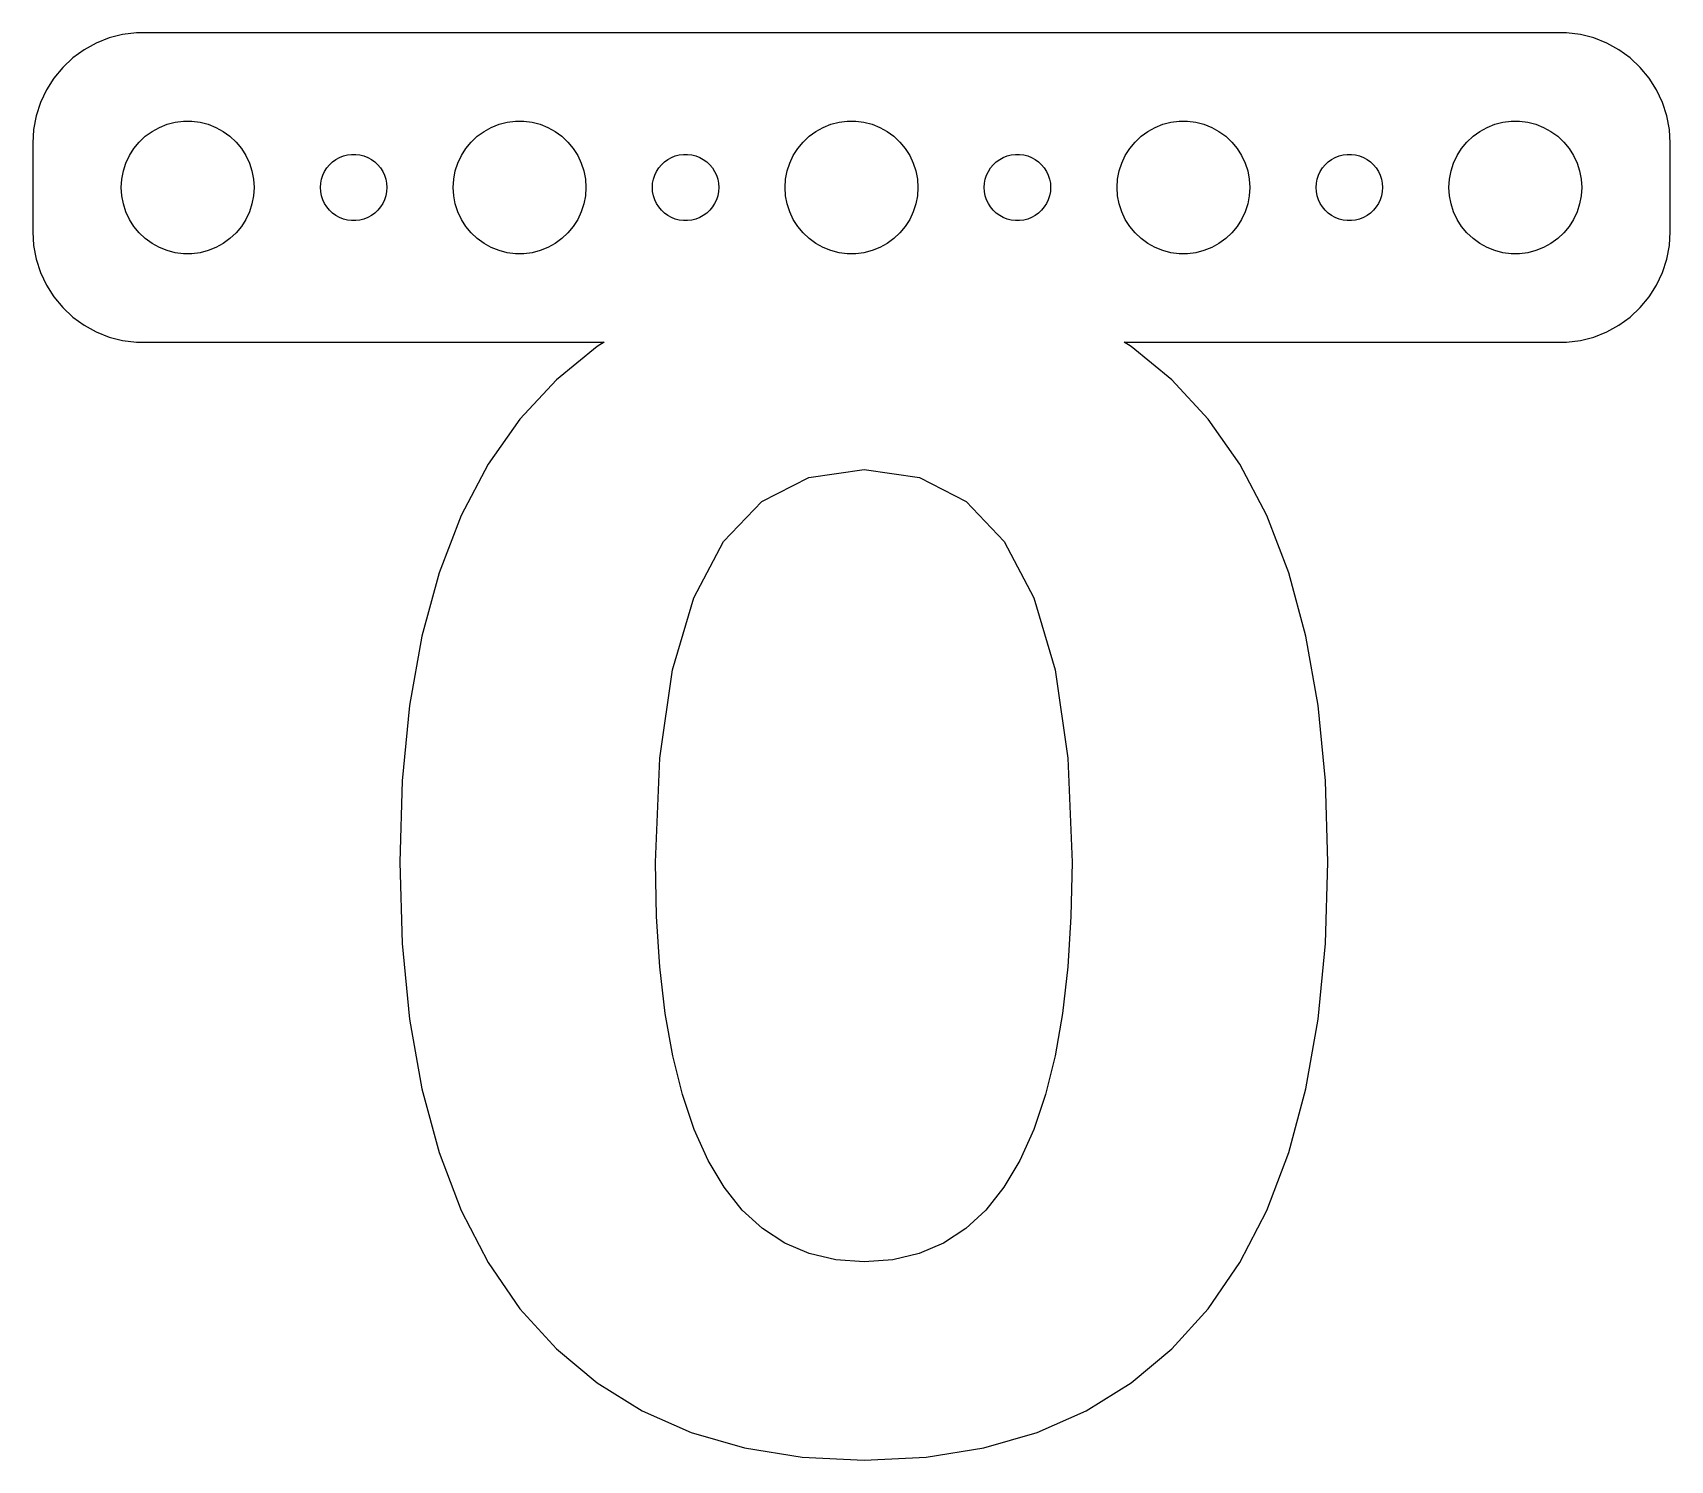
# Model space of a CAD drawing. Header units: metres. Extents: x -37 to 37, y -57.5 to 7.
import ezdxf

# ---------------------------------------------------------------- set-up
doc = ezdxf.new("R2010")
doc.units = ezdxf.units.M

msp = doc.modelspace()

# ---------------------------------------------------------------- linework, layer by layer
for p, q in [((-33.5451, 6.75528), (-34.1289, 6.52412)), ((-32.9369, 6.91142), (-33.5451, 6.75528)), ((-32.3139, 6.99013), (-32.9369, 6.91142)), ((32.3139, 6.99013), (-32.3139, 6.99013)), ((32.9369, 6.91142), (32.3139, 6.99013)), ((33.5451, 6.75528), (32.9369, 6.91142)), ((34.1289, 6.52412), (33.5451, 6.75528)), ((-34.6791, 6.22163), (-35.1871, 5.85255)), ((-34.1289, 6.52412), (-34.6791, 6.22163)), ((34.6791, 6.22163), (34.1289, 6.52412)), ((35.1871, 5.85255), (34.6791, 6.22163)), ((-35.6448, 5.42273), (-36.0451, 4.93892)), ((-35.1871, 5.85255), (-35.6448, 5.42273)), ((35.6448, 5.42273), (35.1871, 5.85255)), ((36.0451, 4.93892), (35.6448, 5.42273)), ((-36.0451, 4.93892), (-36.3815, 4.40877)), ((36.3815, 4.40877), (36.0451, 4.93892)), ((-36.6489, 3.84062), (-36.8429, 3.24344)), ((-36.3815, 4.40877), (-36.6489, 3.84062)), ((36.6489, 3.84062), (36.3815, 4.40877)), ((36.8429, 3.24344), (36.6489, 3.84062)), ((-36.8429, 3.24344), (-36.9606, 2.62666)), ((-30.5621, 2.94685), (-30.1884, 2.99408)), ((-30.1884, 2.99408), (-29.8116, 2.99408)), ((-29.8116, 2.99408), (-29.4379, 2.94685)), ((-15.5621, 2.94685), (-15.1884, 2.99408)), ((-15.1884, 2.99408), (-14.8116, 2.99408)), ((-14.8116, 2.99408), (-14.4379, 2.94685)), ((-0.562134, 2.94685), (-0.18837, 2.99408)), ((-0.18837, 2.99408), (0.18837, 2.99408)), ((0.18837, 2.99408), (0.562134, 2.94685)), ((14.4379, 2.94685), (14.8116, 2.99408)), ((14.8116, 2.99408), (15.1884, 2.99408)), ((15.1884, 2.99408), (15.5621, 2.94685)), ((29.4379, 2.94685), (29.8116, 2.99408)), ((29.8116, 2.99408), (30.1884, 2.99408)), ((30.1884, 2.99408), (30.5621, 2.94685)), ((36.9606, 2.62666), (36.8429, 3.24344)), ((-36.9606, 2.62666), (-37, 2)), ((-32.1869, 2.05363), (-31.9123, 2.31154)), ((-31.9123, 2.31154), (-31.6075, 2.53297)), ((-31.6075, 2.53297), (-31.2773, 2.71448)), ((-31.2773, 2.71448), (-30.927, 2.85316)), ((-30.927, 2.85316), (-30.5621, 2.94685)), ((-29.4379, 2.94685), (-29.0729, 2.85316)), ((-29.0729, 2.85316), (-28.7227, 2.71448)), ((-28.7227, 2.71448), (-28.3925, 2.53297)), ((-28.3925, 2.53297), (-28.0877, 2.31154)), ((-28.0877, 2.31154), (-27.8131, 2.05363)), ((-17.1869, 2.05363), (-16.9123, 2.31154)), ((-16.9123, 2.31154), (-16.6075, 2.53297)), ((-16.6075, 2.53297), (-16.2773, 2.71448)), ((-16.2773, 2.71448), (-15.927, 2.85316)), ((-15.927, 2.85316), (-15.5621, 2.94685)), ((-14.4379, 2.94685), (-14.0729, 2.85316)), ((-14.0729, 2.85316), (-13.7227, 2.71448)), ((-13.7227, 2.71448), (-13.3925, 2.53297)), ((-13.3925, 2.53297), (-13.0877, 2.31154)), ((-13.0877, 2.31154), (-12.8131, 2.05363)), ((-2.1869, 2.05363), (-1.91226, 2.31154)), ((-1.91226, 2.31154), (-1.60747, 2.53297)), ((-1.60747, 2.53297), (-1.27733, 2.71448)), ((-1.27733, 2.71448), (-0.927048, 2.85316)), ((-0.927048, 2.85316), (-0.562134, 2.94685)), ((0.562134, 2.94685), (0.927048, 2.85316)), ((0.927048, 2.85316), (1.27733, 2.71448)), ((1.27733, 2.71448), (1.60747, 2.53297)), ((1.60747, 2.53297), (1.91226, 2.31154)), ((1.91226, 2.31154), (2.1869, 2.05363)), ((12.8131, 2.05363), (13.0877, 2.31154)), ((13.0877, 2.31154), (13.3925, 2.53297)), ((13.3925, 2.53297), (13.7227, 2.71448)), ((13.7227, 2.71448), (14.0729, 2.85316)), ((14.0729, 2.85316), (14.4379, 2.94685)), ((15.5621, 2.94685), (15.927, 2.85316)), ((15.927, 2.85316), (16.2773, 2.71448)), ((16.2773, 2.71448), (16.6075, 2.53297)), ((16.6075, 2.53297), (16.9123, 2.31154)), ((16.9123, 2.31154), (17.1869, 2.05363)), ((27.8131, 2.05363), (28.0877, 2.31154)), ((28.0877, 2.31154), (28.3925, 2.53297)), ((28.3925, 2.53297), (28.7227, 2.71448)), ((28.7227, 2.71448), (29.0729, 2.85316)), ((29.0729, 2.85316), (29.4379, 2.94685)), ((30.5621, 2.94685), (30.927, 2.85316)), ((30.927, 2.85316), (31.2773, 2.71448)), ((31.2773, 2.71448), (31.6075, 2.53297)), ((31.6075, 2.53297), (31.9123, 2.31154)), ((31.9123, 2.31154), (32.1869, 2.05363)), ((37, 2), (36.9606, 2.62666)), ((-37, 2), (-37, -2)), ((-32.6289, 1.44525), (-32.427, 1.76335)), ((-32.427, 1.76335), (-32.1869, 2.05363)), ((-27.8131, 2.05363), (-27.5729, 1.76335)), ((-27.5729, 1.76335), (-27.3711, 1.44525)), ((-22.7811, 1.47342), (-22.5942, 1.49704)), ((-22.5942, 1.49704), (-22.4058, 1.49704)), ((-22.4058, 1.49704), (-22.2189, 1.47342)), ((-17.6289, 1.44525), (-17.427, 1.76335)), ((-17.427, 1.76335), (-17.1869, 2.05363)), ((-12.8131, 2.05363), (-12.5729, 1.76335)), ((-12.5729, 1.76335), (-12.3711, 1.44525)), ((-7.78107, 1.47342), (-7.59418, 1.49704)), ((-7.59418, 1.49704), (-7.40581, 1.49704)), ((-7.40581, 1.49704), (-7.21892, 1.47342)), ((-2.62891, 1.44525), (-2.42705, 1.76335)), ((-2.42705, 1.76335), (-2.1869, 2.05363)), ((2.1869, 2.05363), (2.42705, 1.76335)), ((2.42705, 1.76335), (2.62891, 1.44525)), ((7.21892, 1.47342), (7.40581, 1.49704)), ((7.40581, 1.49704), (7.59418, 1.49704)), ((7.59418, 1.49704), (7.78107, 1.47342)), ((12.3711, 1.44525), (12.5729, 1.76335)), ((12.5729, 1.76335), (12.8131, 2.05363)), ((17.1869, 2.05363), (17.427, 1.76335)), ((17.427, 1.76335), (17.6289, 1.44525)), ((22.2189, 1.47342), (22.4058, 1.49704)), ((22.4058, 1.49704), (22.5942, 1.49704)), ((22.5942, 1.49704), (22.7811, 1.47342)), ((27.3711, 1.44525), (27.5729, 1.76335)), ((27.5729, 1.76335), (27.8131, 2.05363)), ((32.1869, 2.05363), (32.427, 1.76335)), ((32.427, 1.76335), (32.6289, 1.44525)), ((37, -2), (37, 2)), ((-32.9763, 0.375992), (-32.9057, 0.746063)), ((-32.9057, 0.746063), (-32.7893, 1.10437)), ((-32.7893, 1.10437), (-32.6289, 1.44525)), ((-27.3711, 1.44525), (-27.2107, 1.10437)), ((-27.2107, 1.10437), (-27.0942, 0.746063)), ((-27.0942, 0.746063), (-27.0237, 0.375992)), ((-23.8145, 0.722626), (-23.7135, 0.881668)), ((-23.7135, 0.881668), (-23.5934, 1.02681)), ((-23.5934, 1.02681), (-23.4561, 1.15576)), ((-23.4561, 1.15576), (-23.3037, 1.26648)), ((-23.3037, 1.26648), (-23.1387, 1.35724)), ((-23.1387, 1.35724), (-22.9635, 1.42657)), ((-22.9635, 1.42657), (-22.7811, 1.47342)), ((-22.2189, 1.47342), (-22.0365, 1.42657)), ((-22.0365, 1.42657), (-21.8613, 1.35724)), ((-21.8613, 1.35724), (-21.6963, 1.26648)), ((-21.6963, 1.26648), (-21.5439, 1.15576)), ((-21.5439, 1.15576), (-21.4065, 1.02681)), ((-21.4065, 1.02681), (-21.2865, 0.881668)), ((-21.2865, 0.881668), (-21.1855, 0.722626)), ((-17.9763, 0.375992), (-17.9057, 0.746063)), ((-17.9057, 0.746063), (-17.7893, 1.10437)), ((-17.7893, 1.10437), (-17.6289, 1.44525)), ((-12.3711, 1.44525), (-12.2107, 1.10437)), ((-12.2107, 1.10437), (-12.0942, 0.746063)), ((-12.0942, 0.746063), (-12.0237, 0.375992)), ((-8.81445, 0.722626), (-8.71352, 0.881668)), ((-8.71352, 0.881668), (-8.59344, 1.02681)), ((-8.59344, 1.02681), (-8.45613, 1.15576)), ((-8.45613, 1.15576), (-8.30373, 1.26648)), ((-8.30373, 1.26648), (-8.13866, 1.35724)), ((-8.13866, 1.35724), (-7.96352, 1.42657)), ((-7.96352, 1.42657), (-7.78107, 1.47342)), ((-7.21892, 1.47342), (-7.03647, 1.42657)), ((-7.03647, 1.42657), (-6.86133, 1.35724)), ((-6.86133, 1.35724), (-6.69626, 1.26648)), ((-6.69626, 1.26648), (-6.54385, 1.15576)), ((-6.54385, 1.15576), (-6.40654, 1.02681)), ((-6.40654, 1.02681), (-6.28647, 0.881668)), ((-6.28647, 0.881668), (-6.18553, 0.722626)), ((-2.97633, 0.375992), (-2.90575, 0.746063)), ((-2.90575, 0.746063), (-2.78932, 1.10437)), ((-2.78932, 1.10437), (-2.62891, 1.44525)), ((2.62891, 1.44525), (2.78932, 1.10437)), ((2.78932, 1.10437), (2.90575, 0.746063)), ((2.90575, 0.746063), (2.97633, 0.375992)), ((6.18553, 0.722626), (6.28647, 0.881668)), ((6.28647, 0.881668), (6.40654, 1.02681)), ((6.40654, 1.02681), (6.54385, 1.15576)), ((6.54385, 1.15576), (6.69626, 1.26648)), ((6.69626, 1.26648), (6.86133, 1.35724)), ((6.86133, 1.35724), (7.03647, 1.42657)), ((7.03647, 1.42657), (7.21892, 1.47342)), ((7.78107, 1.47342), (7.96352, 1.42657)), ((7.96352, 1.42657), (8.13866, 1.35724)), ((8.13866, 1.35724), (8.30373, 1.26648)), ((8.30373, 1.26648), (8.45613, 1.15576)), ((8.45613, 1.15576), (8.59344, 1.02681)), ((8.59344, 1.02681), (8.71352, 0.881668)), ((8.71352, 0.881668), (8.81445, 0.722626)), ((12.0237, 0.375992), (12.0942, 0.746063)), ((12.0942, 0.746063), (12.2107, 1.10437)), ((12.2107, 1.10437), (12.3711, 1.44525)), ((17.6289, 1.44525), (17.7893, 1.10437)), ((17.7893, 1.10437), (17.9057, 0.746063)), ((17.9057, 0.746063), (17.9763, 0.375992)), ((21.1855, 0.722626), (21.2865, 0.881668)), ((21.2865, 0.881668), (21.4065, 1.02681)), ((21.4065, 1.02681), (21.5439, 1.15576)), ((21.5439, 1.15576), (21.6963, 1.26648)), ((21.6963, 1.26648), (21.8613, 1.35724)), ((21.8613, 1.35724), (22.0365, 1.42657)), ((22.0365, 1.42657), (22.2189, 1.47342)), ((22.7811, 1.47342), (22.9635, 1.42657)), ((22.9635, 1.42657), (23.1387, 1.35724)), ((23.1387, 1.35724), (23.3037, 1.26648)), ((23.3037, 1.26648), (23.4561, 1.15576)), ((23.4561, 1.15576), (23.5934, 1.02681)), ((23.5934, 1.02681), (23.7135, 0.881668)), ((23.7135, 0.881668), (23.8145, 0.722626)), ((27.0237, 0.375992), (27.0942, 0.746063)), ((27.0942, 0.746063), (27.2107, 1.10437)), ((27.2107, 1.10437), (27.3711, 1.44525)), ((32.6289, 1.44525), (32.7893, 1.10437)), ((32.7893, 1.10437), (32.9057, 0.746063)), ((32.9057, 0.746063), (32.9763, 0.375992)), ((-33, 0), (-32.9763, 0.375992)), ((-32.9763, -0.375992), (-33, 0)), ((-27.0237, 0.375992), (-27, 0)), ((-27, 0), (-27.0237, -0.375992)), ((-24, 0), (-23.9882, 0.187988)), ((-23.9882, -0.187988), (-24, 0)), ((-23.9882, 0.187988), (-23.9529, 0.373032)), ((-23.9529, 0.373032), (-23.8947, 0.552185)), ((-23.8947, 0.552185), (-23.8145, 0.722626)), ((-21.1855, 0.722626), (-21.1053, 0.552185)), ((-21.1053, 0.552185), (-21.0471, 0.373032)), ((-21.0471, 0.373032), (-21.0118, 0.187988)), ((-21.0118, 0.187988), (-21, 0)), ((-21, 0), (-21.0118, -0.187988)), ((-18, 0), (-17.9763, 0.375992)), ((-17.9763, -0.375992), (-18, 0)), ((-12.0237, 0.375992), (-12, 0)), ((-12, 0), (-12.0237, -0.375992)), ((-9, 0), (-8.98816, 0.187988)), ((-8.98816, -0.187988), (-9, 0)), ((-8.98816, 0.187988), (-8.95287, 0.373032)), ((-8.95287, 0.373032), (-8.89465, 0.552185)), ((-8.89465, 0.552185), (-8.81445, 0.722626)), ((-6.18553, 0.722626), (-6.10533, 0.552185)), ((-6.10533, 0.552185), (-6.04712, 0.373032)), ((-6.04712, 0.373032), (-6.01183, 0.187988)), ((-6.01183, 0.187988), (-6, 0)), ((-6, 0), (-6.01183, -0.187988)), ((-3, 0), (-2.97633, 0.375992)), ((-2.97633, -0.375992), (-3, 0)), ((2.97633, 0.375992), (3, 0)), ((3, 0), (2.97633, -0.375992)), ((6, 0), (6.01183, 0.187988)), ((6.01183, -0.187988), (6, 0)), ((6.01183, 0.187988), (6.04712, 0.373032)), ((6.04712, 0.373032), (6.10533, 0.552185)), ((6.10533, 0.552185), (6.18553, 0.722626)), ((8.81445, 0.722626), (8.89465, 0.552185)), ((8.89465, 0.552185), (8.95287, 0.373032)), ((8.95287, 0.373032), (8.98816, 0.187988)), ((8.98816, 0.187988), (9, 0)), ((9, 0), (8.98816, -0.187988)), ((12, 0), (12.0237, 0.375992)), ((12.0237, -0.375992), (12, 0)), ((17.9763, 0.375992), (18, 0)), ((18, 0), (17.9763, -0.375992)), ((21, 0), (21.0118, 0.187988)), ((21.0118, -0.187988), (21, 0)), ((21.0118, 0.187988), (21.0471, 0.373032)), ((21.0471, 0.373032), (21.1053, 0.552185)), ((21.1053, 0.552185), (21.1855, 0.722626)), ((23.8145, 0.722626), (23.8947, 0.552185)), ((23.8947, 0.552185), (23.9529, 0.373032)), ((23.9529, 0.373032), (23.9882, 0.187988)), ((23.9882, 0.187988), (24, 0)), ((24, 0), (23.9882, -0.187988)), ((27, 0), (27.0237, 0.375992)), ((27.0237, -0.375992), (27, 0)), ((32.9763, 0.375992), (33, 0)), ((33, 0), (32.9763, -0.375992)), ((-32.9057, -0.746063), (-32.9763, -0.375992)), ((-27.0237, -0.375992), (-27.0942, -0.746063)), ((-23.9529, -0.373032), (-23.9882, -0.187988)), ((-23.8947, -0.552185), (-23.9529, -0.373032)), ((-23.8145, -0.722626), (-23.8947, -0.552185)), ((-23.7135, -0.881668), (-23.8145, -0.722626)), ((-21.1855, -0.722626), (-21.2865, -0.881668)), ((-21.1053, -0.552185), (-21.1855, -0.722626)), ((-21.0471, -0.373032), (-21.1053, -0.552185)), ((-21.0118, -0.187988), (-21.0471, -0.373032)), ((-17.9057, -0.746063), (-17.9763, -0.375992)), ((-12.0237, -0.375992), (-12.0942, -0.746063)), ((-8.95287, -0.373032), (-8.98816, -0.187988)), ((-8.89465, -0.552185), (-8.95287, -0.373032)), ((-8.81445, -0.722626), (-8.89465, -0.552185)), ((-8.71352, -0.881668), (-8.81445, -0.722626)), ((-6.18553, -0.722626), (-6.28647, -0.881668)), ((-6.10533, -0.552185), (-6.18553, -0.722626)), ((-6.04712, -0.373032), (-6.10533, -0.552185)), ((-6.01183, -0.187988), (-6.04712, -0.373032)), ((-2.90575, -0.746063), (-2.97633, -0.375992)), ((2.97633, -0.375992), (2.90575, -0.746063)), ((6.04712, -0.373032), (6.01183, -0.187988)), ((6.10533, -0.552185), (6.04712, -0.373032)), ((6.18553, -0.722626), (6.10533, -0.552185)), ((6.28647, -0.881668), (6.18553, -0.722626)), ((8.81445, -0.722626), (8.71352, -0.881668)), ((8.89465, -0.552185), (8.81445, -0.722626)), ((8.95287, -0.373032), (8.89465, -0.552185)), ((8.98816, -0.187988), (8.95287, -0.373032)), ((12.0942, -0.746063), (12.0237, -0.375992)), ((17.9763, -0.375992), (17.9057, -0.746063)), ((21.0471, -0.373032), (21.0118, -0.187988)), ((21.1053, -0.552185), (21.0471, -0.373032)), ((21.1855, -0.722626), (21.1053, -0.552185)), ((21.2865, -0.881668), (21.1855, -0.722626)), ((23.8145, -0.722626), (23.7135, -0.881668)), ((23.8947, -0.552185), (23.8145, -0.722626)), ((23.9529, -0.373032), (23.8947, -0.552185)), ((23.9882, -0.187988), (23.9529, -0.373032)), ((27.0942, -0.746063), (27.0237, -0.375992)), ((32.9763, -0.375992), (32.9057, -0.746063)), ((-32.7893, -1.10437), (-32.9057, -0.746063)), ((-32.6289, -1.44525), (-32.7893, -1.10437)), ((-32.427, -1.76335), (-32.6289, -1.44525)), ((-27.3711, -1.44525), (-27.5729, -1.76335)), ((-27.2107, -1.10437), (-27.3711, -1.44525)), ((-27.0942, -0.746063), (-27.2107, -1.10437)), ((-23.5934, -1.02681), (-23.7135, -0.881668)), ((-23.4561, -1.15576), (-23.5934, -1.02681)), ((-23.3037, -1.26648), (-23.4561, -1.15576)), ((-23.1387, -1.35724), (-23.3037, -1.26648)), ((-22.9635, -1.42657), (-23.1387, -1.35724)), ((-22.7811, -1.47342), (-22.9635, -1.42657)), ((-22.5942, -1.49704), (-22.7811, -1.47342)), ((-22.2189, -1.47342), (-22.4058, -1.49704)), ((-22.0365, -1.42657), (-22.2189, -1.47342)), ((-21.8613, -1.35724), (-22.0365, -1.42657)), ((-21.6963, -1.26648), (-21.8613, -1.35724)), ((-21.5439, -1.15576), (-21.6963, -1.26648)), ((-21.4065, -1.02681), (-21.5439, -1.15576)), ((-21.2865, -0.881668), (-21.4065, -1.02681)), ((-17.7893, -1.10437), (-17.9057, -0.746063)), ((-17.6289, -1.44525), (-17.7893, -1.10437)), ((-17.427, -1.76335), (-17.6289, -1.44525)), ((-12.3711, -1.44525), (-12.5729, -1.76335)), ((-12.2107, -1.10437), (-12.3711, -1.44525)), ((-12.0942, -0.746063), (-12.2107, -1.10437)), ((-8.59344, -1.02681), (-8.71352, -0.881668)), ((-8.45613, -1.15576), (-8.59344, -1.02681)), ((-8.30373, -1.26648), (-8.45613, -1.15576)), ((-8.13866, -1.35724), (-8.30373, -1.26648)), ((-7.96352, -1.42657), (-8.13866, -1.35724)), ((-7.78107, -1.47342), (-7.96352, -1.42657)), ((-7.59418, -1.49704), (-7.78107, -1.47342)), ((-7.21892, -1.47342), (-7.40581, -1.49704)), ((-7.03647, -1.42657), (-7.21892, -1.47342)), ((-6.86133, -1.35724), (-7.03647, -1.42657)), ((-6.69626, -1.26648), (-6.86133, -1.35724)), ((-6.54385, -1.15576), (-6.69626, -1.26648)), ((-6.40654, -1.02681), (-6.54385, -1.15576)), ((-6.28647, -0.881668), (-6.40654, -1.02681)), ((-2.78932, -1.10437), (-2.90575, -0.746063)), ((-2.62891, -1.44525), (-2.78932, -1.10437)), ((-2.42705, -1.76335), (-2.62891, -1.44525)), ((2.62891, -1.44525), (2.42705, -1.76335)), ((2.78932, -1.10437), (2.62891, -1.44525)), ((2.90575, -0.746063), (2.78932, -1.10437)), ((6.40654, -1.02681), (6.28647, -0.881668)), ((6.54385, -1.15576), (6.40654, -1.02681)), ((6.69626, -1.26648), (6.54385, -1.15576)), ((6.86133, -1.35724), (6.69626, -1.26648)), ((7.03647, -1.42657), (6.86133, -1.35724)), ((7.21892, -1.47342), (7.03647, -1.42657)), ((7.40581, -1.49704), (7.21892, -1.47342)), ((7.78107, -1.47342), (7.59418, -1.49704)), ((7.96352, -1.42657), (7.78107, -1.47342)), ((8.13866, -1.35724), (7.96352, -1.42657)), ((8.30373, -1.26648), (8.13866, -1.35724)), ((8.45613, -1.15576), (8.30373, -1.26648)), ((8.59344, -1.02681), (8.45613, -1.15576)), ((8.71352, -0.881668), (8.59344, -1.02681)), ((12.2107, -1.10437), (12.0942, -0.746063)), ((12.3711, -1.44525), (12.2107, -1.10437)), ((12.5729, -1.76335), (12.3711, -1.44525)), ((17.6289, -1.44525), (17.427, -1.76335)), ((17.7893, -1.10437), (17.6289, -1.44525)), ((17.9057, -0.746063), (17.7893, -1.10437)), ((21.4065, -1.02681), (21.2865, -0.881668)), ((21.5439, -1.15576), (21.4065, -1.02681)), ((21.6963, -1.26648), (21.5439, -1.15576)), ((21.8613, -1.35724), (21.6963, -1.26648)), ((22.0365, -1.42657), (21.8613, -1.35724)), ((22.2189, -1.47342), (22.0365, -1.42657)), ((22.4058, -1.49704), (22.2189, -1.47342)), ((22.7811, -1.47342), (22.5942, -1.49704)), ((22.9635, -1.42657), (22.7811, -1.47342)), ((23.1387, -1.35724), (22.9635, -1.42657)), ((23.3037, -1.26648), (23.1387, -1.35724)), ((23.4561, -1.15576), (23.3037, -1.26648)), ((23.5934, -1.02681), (23.4561, -1.15576)), ((23.7135, -0.881668), (23.5934, -1.02681)), ((27.2107, -1.10437), (27.0942, -0.746063)), ((27.3711, -1.44525), (27.2107, -1.10437)), ((27.5729, -1.76335), (27.3711, -1.44525)), ((32.6289, -1.44525), (32.427, -1.76335)), ((32.7893, -1.10437), (32.6289, -1.44525)), ((32.9057, -0.746063), (32.7893, -1.10437)), ((-37, -2), (-36.9606, -2.62666)), ((-32.1869, -2.05363), (-32.427, -1.76335)), ((-31.9123, -2.31154), (-32.1869, -2.05363)), ((-27.8131, -2.05363), (-28.0877, -2.31154)), ((-27.5729, -1.76335), (-27.8131, -2.05363)), ((-22.4058, -1.49704), (-22.5942, -1.49704)), ((-17.1869, -2.05363), (-17.427, -1.76335)), ((-16.9123, -2.31154), (-17.1869, -2.05363)), ((-12.8131, -2.05363), (-13.0877, -2.31154)), ((-12.5729, -1.76335), (-12.8131, -2.05363)), ((-7.40581, -1.49704), (-7.59418, -1.49704)), ((-2.1869, -2.05363), (-2.42705, -1.76335)), ((-1.91226, -2.31154), (-2.1869, -2.05363)), ((2.1869, -2.05363), (1.91226, -2.31154)), ((2.42705, -1.76335), (2.1869, -2.05363)), ((7.59418, -1.49704), (7.40581, -1.49704)), ((12.8131, -2.05363), (12.5729, -1.76335)), ((13.0877, -2.31154), (12.8131, -2.05363)), ((17.1869, -2.05363), (16.9123, -2.31154)), ((17.427, -1.76335), (17.1869, -2.05363)), ((22.5942, -1.49704), (22.4058, -1.49704)), ((27.8131, -2.05363), (27.5729, -1.76335)), ((28.0877, -2.31154), (27.8131, -2.05363)), ((32.1869, -2.05363), (31.9123, -2.31154)), ((32.427, -1.76335), (32.1869, -2.05363)), ((36.9606, -2.62666), (37, -2)), ((-36.9606, -2.62666), (-36.8429, -3.24344)), ((-31.6075, -2.53297), (-31.9123, -2.31154)), ((-31.2773, -2.71448), (-31.6075, -2.53297)), ((-30.927, -2.85316), (-31.2773, -2.71448)), ((-30.5621, -2.94685), (-30.927, -2.85316)), ((-30.1884, -2.99408), (-30.5621, -2.94685)), ((-29.4379, -2.94685), (-29.8116, -2.99408)), ((-29.0729, -2.85316), (-29.4379, -2.94685)), ((-28.7227, -2.71448), (-29.0729, -2.85316)), ((-28.3925, -2.53297), (-28.7227, -2.71448)), ((-28.0877, -2.31154), (-28.3925, -2.53297)), ((-16.6075, -2.53297), (-16.9123, -2.31154)), ((-16.2773, -2.71448), (-16.6075, -2.53297)), ((-15.927, -2.85316), (-16.2773, -2.71448)), ((-15.5621, -2.94685), (-15.927, -2.85316)), ((-15.1884, -2.99408), (-15.5621, -2.94685)), ((-14.4379, -2.94685), (-14.8116, -2.99408)), ((-14.0729, -2.85316), (-14.4379, -2.94685)), ((-13.7227, -2.71448), (-14.0729, -2.85316)), ((-13.3925, -2.53297), (-13.7227, -2.71448)), ((-13.0877, -2.31154), (-13.3925, -2.53297)), ((-1.60747, -2.53297), (-1.91226, -2.31154)), ((-1.27733, -2.71448), (-1.60747, -2.53297)), ((-0.927048, -2.85316), (-1.27733, -2.71448)), ((-0.562134, -2.94685), (-0.927048, -2.85316)), ((-0.18837, -2.99408), (-0.562134, -2.94685)), ((0.562134, -2.94685), (0.18837, -2.99408)), ((0.927048, -2.85316), (0.562134, -2.94685)), ((1.27733, -2.71448), (0.927048, -2.85316)), ((1.60747, -2.53297), (1.27733, -2.71448)), ((1.91226, -2.31154), (1.60747, -2.53297)), ((13.3925, -2.53297), (13.0877, -2.31154)), ((13.7227, -2.71448), (13.3925, -2.53297)), ((14.0729, -2.85316), (13.7227, -2.71448)), ((14.4379, -2.94685), (14.0729, -2.85316)), ((14.8116, -2.99408), (14.4379, -2.94685)), ((15.5621, -2.94685), (15.1884, -2.99408)), ((15.927, -2.85316), (15.5621, -2.94685)), ((16.2773, -2.71448), (15.927, -2.85316)), ((16.6075, -2.53297), (16.2773, -2.71448)), ((16.9123, -2.31154), (16.6075, -2.53297)), ((28.3925, -2.53297), (28.0877, -2.31154)), ((28.7227, -2.71448), (28.3925, -2.53297)), ((29.0729, -2.85316), (28.7227, -2.71448)), ((29.4379, -2.94685), (29.0729, -2.85316)), ((29.8116, -2.99408), (29.4379, -2.94685)), ((30.5621, -2.94685), (30.1884, -2.99408)), ((30.927, -2.85316), (30.5621, -2.94685)), ((31.2773, -2.71448), (30.927, -2.85316)), ((31.6075, -2.53297), (31.2773, -2.71448)), ((31.9123, -2.31154), (31.6075, -2.53297)), ((36.8429, -3.24344), (36.9606, -2.62666)), ((-36.8429, -3.24344), (-36.6489, -3.84062)), ((-29.8116, -2.99408), (-30.1884, -2.99408)), ((-14.8116, -2.99408), (-15.1884, -2.99408)), ((0.18837, -2.99408), (-0.18837, -2.99408)), ((15.1884, -2.99408), (14.8116, -2.99408)), ((30.1884, -2.99408), (29.8116, -2.99408)), ((36.6489, -3.84062), (36.8429, -3.24344)), ((-36.6489, -3.84062), (-36.3815, -4.40877)), ((-36.3815, -4.40877), (-36.0451, -4.93892)), ((36.0451, -4.93892), (36.3815, -4.40877)), ((36.3815, -4.40877), (36.6489, -3.84062)), ((-36.0451, -4.93892), (-35.6448, -5.42273)), ((35.6448, -5.42273), (36.0451, -4.93892)), ((-35.6448, -5.42273), (-35.1871, -5.85255)), ((-35.1871, -5.85255), (-34.6791, -6.22163)), ((34.6791, -6.22163), (35.1871, -5.85255)), ((35.1871, -5.85255), (35.6448, -5.42273)), ((-34.6791, -6.22163), (-34.1289, -6.52412)), ((-34.1289, -6.52412), (-33.5451, -6.75528)), ((33.5451, -6.75528), (34.1289, -6.52412)), ((34.1289, -6.52412), (34.6791, -6.22163)), ((-33.5451, -6.75528), (-32.9369, -6.91142)), ((-32.9369, -6.91142), (-32.3139, -6.99013)), ((-32.3139, -6.99013), (-11.1751, -6.99013)), ((-11.4967, -7.18465), (-13.3359, -8.68585)), ((-11.1751, -6.99013), (-11.4967, -7.18465)), ((12.6359, -7.18465), (12.3148, -6.99013)), ((12.3148, -6.99013), (32.3139, -6.99013)), ((14.4706, -8.68585), (12.6359, -7.18465)), ((32.3139, -6.99013), (32.9369, -6.91142)), ((32.9369, -6.91142), (33.5451, -6.75528)), ((-13.3359, -8.68585), (-14.9835, -10.46)), ((16.1129, -10.46), (14.4706, -8.68585)), ((-14.9835, -10.46), (-16.4242, -12.5062)), ((17.5486, -12.5062), (16.1129, -10.46)), ((-16.4242, -12.5062), (-17.6432, -14.8237)), ((18.7634, -14.8237), (17.5486, -12.5062)), ((-4.04495, -14.1883), (-1.92761, -13.1021)), ((-1.92761, -13.1021), (0.574677, -12.74)), ((0.574677, -12.74), (3.06656, -13.1021)), ((3.06656, -13.1021), (5.17506, -14.1883)), ((-5.77733, -15.9987), (-4.04495, -14.1883)), ((5.17506, -14.1883), (6.90021, -15.9987)), ((-17.6432, -14.8237), (-18.6407, -17.4126)), ((19.7574, -17.4126), (18.7634, -14.8237)), ((-7.12473, -18.5333), (-5.77733, -15.9987)), ((6.90021, -15.9987), (8.24199, -18.5333)), ((-18.6407, -17.4126), (-19.4164, -20.2729)), ((20.5305, -20.2729), (19.7574, -17.4126)), ((-8.08716, -21.792), (-7.12473, -18.5333)), ((8.24199, -18.5333), (9.20041, -21.792)), ((-19.4164, -20.2729), (-19.9706, -23.4045)), ((21.0827, -23.4045), (20.5305, -20.2729)), ((-8.66461, -25.7748), (-8.08716, -21.792)), ((9.20041, -21.792), (9.77545, -25.7748)), ((-19.9706, -23.4045), (-20.303, -26.8075)), ((21.414, -26.8075), (21.0827, -23.4045)), ((-8.8571, -30.4818), (-8.66461, -25.7748)), ((9.77545, -25.7748), (9.96713, -30.4818)), ((-20.303, -26.8075), (-20.4138, -30.4818)), ((21.5245, -30.4818), (21.414, -26.8075)), ((-20.4138, -30.4818), (-20.303, -34.1595)), ((-8.80859, -32.934), (-8.8571, -30.4818)), ((9.96713, -30.4818), (9.91902, -32.934)), ((21.414, -34.1595), (21.5245, -30.4818)), ((-8.66306, -35.2102), (-8.80859, -32.934)), ((9.91902, -32.934), (9.77464, -35.2102)), ((-20.303, -34.1595), (-19.9706, -37.5721)), ((21.0827, -37.5721), (21.414, -34.1595)), ((-8.42052, -37.3105), (-8.66306, -35.2102)), ((9.77464, -35.2102), (9.53403, -37.3105)), ((-19.9706, -37.5721), (-19.4164, -40.7197)), ((-8.08096, -39.2349), (-8.42052, -37.3105)), ((9.53403, -37.3105), (9.19714, -39.2349)), ((20.5305, -40.7197), (21.0827, -37.5721)), ((-7.64439, -40.9834), (-8.08096, -39.2349)), ((9.19714, -39.2349), (8.76404, -40.9834)), ((-19.4164, -40.7197), (-18.6407, -43.6022)), ((-7.11079, -42.556), (-7.64439, -40.9834)), ((8.76404, -40.9834), (8.23466, -42.556)), ((19.7574, -43.6022), (20.5305, -40.7197)), ((-6.48019, -43.9527), (-7.11079, -42.556)), ((8.23466, -42.556), (7.60905, -43.9527)), ((-18.6407, -43.6022), (-17.6432, -46.2196)), ((18.7634, -46.2196), (19.7574, -43.6022)), ((-5.75398, -45.1679), (-6.48019, -43.9527)), ((7.60905, -43.9527), (6.88814, -45.1679)), ((-4.93388, -46.1962), (-5.75398, -45.1679)), ((6.88814, -45.1679), (6.07256, -46.1962)), ((-17.6432, -46.2196), (-16.4242, -48.572)), ((-4.01993, -47.0375), (-4.93388, -46.1962)), ((6.07256, -46.1962), (5.16232, -47.0375)), ((17.5486, -48.572), (18.7634, -46.2196)), ((-3.01208, -47.6918), (-4.01993, -47.0375)), ((5.16232, -47.0375), (4.15741, -47.6918)), ((-1.91037, -48.1593), (-3.01208, -47.6918)), ((4.15741, -47.6918), (3.05783, -48.1593)), ((-16.4242, -48.572), (-14.9835, -50.6593)), ((-0.714767, -48.4397), (-1.91037, -48.1593)), ((0.574677, -48.5332), (-0.714767, -48.4397)), ((1.86359, -48.4397), (0.574677, -48.5332)), ((3.05783, -48.1593), (1.86359, -48.4397)), ((16.1129, -50.6593), (17.5486, -48.572)), ((-14.9835, -50.6593), (-13.3359, -52.4743)), ((14.4706, -52.4743), (16.1129, -50.6593)), ((-13.3359, -52.4743), (-11.4967, -54.01)), ((12.6359, -54.01), (14.4706, -52.4743)), ((-11.4967, -54.01), (-9.46577, -55.2666)), ((10.6086, -55.2666), (12.6359, -54.01)), ((-9.46577, -55.2666), (-7.24318, -56.2439)), ((8.38889, -56.2439), (10.6086, -55.2666)), ((-7.24318, -56.2439), (-4.8289, -56.942)), ((-4.8289, -56.942), (-2.22295, -57.3608)), ((3.37192, -57.3608), (5.97665, -56.942)), ((5.97665, -56.942), (8.38889, -56.2439)), ((-2.22295, -57.3608), (0.574677, -57.5004)), ((0.574677, -57.5004), (3.37192, -57.3608))]:
    msp.add_line(p, q)

doc.saveas('drawing.dxf')
